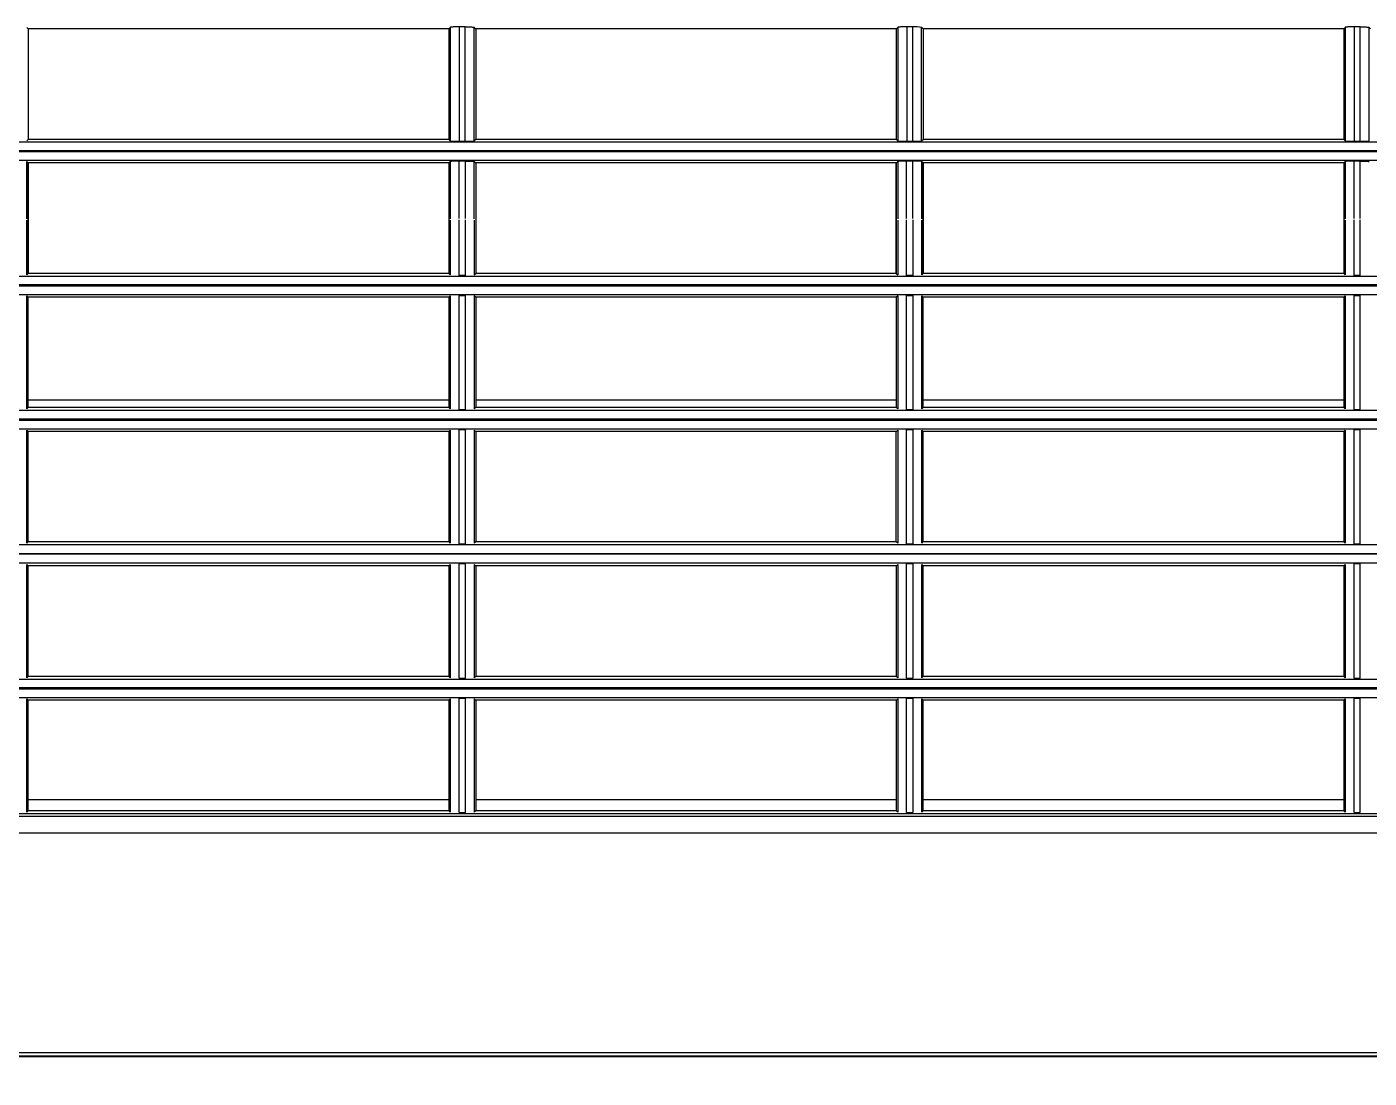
# Model space of a CAD drawing. Header units: centimetres. Extents: x 31 to 22766, y 238 to 3306.
# Drawn here: x 2604.11 to 2619.11, y 821.78 to 833.53 of the extents above; entities that cross this region are included whole.
import ezdxf
from ezdxf.xclip import XClip

# ---------------------------------------------------------------- set-up
doc = ezdxf.new("R2010")
doc.units = ezdxf.units.CM
doc.header["$XCLIPFRAME"] = 0
doc.layers.add('00_BORDA_DUVAR', color=8, linetype='Continuous', lineweight=40)
doc.layers.add('00_BORDA_SIVA', color=5, linetype='Continuous', lineweight=25)

# ---------------------------------------------------------------- blocks, each defined once
blk = doc.blocks.new('DUVAR PLANI')
at = {"layer": '00_BORDA_DUVAR', "lineweight": 40}
blk.add_lwpolyline([(36880.638, 5322.619), (36935.638, 5322.619), (36935.638, 5342.619), (36880.638, 5342.619)], close=True, dxfattribs=at)
at = {"layer": '00_BORDA_SIVA', "lineweight": 25}
blk.add_lwpolyline([(36938.138, 5320.119), (36878.138, 5320.119), (36878.138, 5345.119), (36938.138, 5345.119)], close=True, dxfattribs=at)
blk = doc.blocks.new('fxaq 7.1 kw iç ünite')
at = {"color": 7, "linetype": 'Continuous', "true_color": 0xffffff}
for p, q in [((12598.404, 4111.093), (12700.404, 4111.093)), ((12700.404, 4111.05), (12598.404, 4111.05)), ((12685.604, 4108.407), (12603.004, 4108.407)), ((12685.479, 4108.377), (12603.129, 4108.377)), ((12659.989, 4108.367), (12659.92, 4108.367)), ((12659.92, 4108.367), (12659.92, 4107.092)), ((12659.989, 4108.367), (12659.989, 4107.092)), ((12660.104, 4108.346), (12660.088, 4108.362)), ((12660.088, 4107.096), (12660.088, 4108.362)), ((12660.104, 4107.112), (12660.104, 4108.346)), ((12660.104, 4108.346), (12664.804, 4108.346)), ((12664.82, 4108.362), (12664.804, 4108.346)), ((12664.804, 4108.346), (12664.804, 4107.113)), ((12664.804, 4108.346), (12664.804, 4108.346)), ((12664.82, 4108.362), (12664.82, 4107.096)), ((12664.989, 4108.367), (12664.92, 4108.367)), ((12664.92, 4107.092), (12664.92, 4108.367)), ((12664.989, 4108.367), (12664.989, 4107.092)), ((12665.088, 4108.362), (12665.105, 4108.346)), ((12665.088, 4107.096), (12665.088, 4108.362)), ((12665.105, 4108.346), (12669.804, 4108.346)), ((12665.105, 4108.346), (12665.105, 4108.346)), ((12665.105, 4107.113), (12665.105, 4108.346)), ((12669.804, 4108.346), (12669.82, 4108.362)), ((12669.804, 4107.112), (12669.804, 4108.346)), ((12669.82, 4107.096), (12669.82, 4108.362)), ((12669.92, 4108.367), (12669.92, 4107.092)), ((12669.989, 4108.367), (12669.92, 4108.367)), ((12669.989, 4108.367), (12669.989, 4107.092)), ((12670.088, 4107.096), (12670.088, 4108.362)), ((12670.104, 4108.346), (12670.088, 4108.362)), ((12670.104, 4108.346), (12674.804, 4108.346)), ((12670.104, 4107.112), (12670.104, 4108.346)), ((12674.82, 4108.362), (12674.804, 4108.346)), ((12674.804, 4108.346), (12674.804, 4107.113)), ((12674.804, 4108.346), (12674.804, 4108.346)), ((12674.82, 4108.362), (12674.82, 4107.096)), ((12664.804, 4108.22), (12660.104, 4108.22)), ((12669.804, 4108.22), (12665.105, 4108.22)), ((12674.804, 4108.22), (12670.104, 4108.22)), ((12648.472, 4107.084), (12681.087, 4107.084)), ((12659.92, 4107.092), (12659.989, 4107.092)), ((12660.088, 4107.096), (12660.104, 4107.112)), ((12660.104, 4107.112), (12664.804, 4107.112)), ((12664.804, 4107.112), (12664.804, 4107.113)), ((12664.804, 4107.113), (12664.82, 4107.096)), ((12664.92, 4107.092), (12664.989, 4107.092)), ((12665.105, 4107.113), (12665.088, 4107.096)), ((12665.105, 4107.112), (12665.105, 4107.113)), ((12665.105, 4107.112), (12669.804, 4107.112)), ((12669.82, 4107.096), (12669.804, 4107.112)), ((12669.92, 4107.092), (12669.989, 4107.092)), ((12670.088, 4107.096), (12670.104, 4107.112)), ((12670.104, 4107.112), (12674.804, 4107.112)), ((12674.804, 4107.113), (12674.82, 4107.096)), ((12674.804, 4107.112), (12674.804, 4107.113)), ((12648.471, 4106.974), (12681.088, 4106.974)), ((12681.088, 4106.874), (12648.471, 4106.874)), ((12681.087, 4106.984), (12648.472, 4106.984)), ((12659.92, 4106.866), (12659.92, 4105.587)), ((12659.989, 4106.866), (12659.92, 4106.866)), ((12659.989, 4106.866), (12659.989, 4105.587)), ((12660.088, 4105.592), (12660.088, 4106.861)), ((12660.104, 4106.845), (12660.088, 4106.861)), ((12660.104, 4105.608), (12660.104, 4106.845)), ((12660.104, 4106.845), (12664.804, 4106.845)), ((12664.82, 4106.861), (12664.804, 4106.845)), ((12664.804, 4106.845), (12664.804, 4106.845)), ((12664.804, 4106.845), (12664.804, 4105.608)), ((12664.82, 4106.861), (12664.82, 4105.592)), ((12664.92, 4105.587), (12664.92, 4106.866)), ((12664.989, 4106.866), (12664.92, 4106.866)), ((12664.989, 4106.866), (12664.989, 4105.587)), ((12665.088, 4105.592), (12665.088, 4106.861)), ((12665.088, 4106.861), (12665.105, 4106.845)), ((12665.105, 4106.845), (12665.105, 4106.845)), ((12665.105, 4106.845), (12669.804, 4106.845)), ((12665.105, 4105.608), (12665.105, 4106.845)), ((12669.804, 4106.845), (12669.82, 4106.861)), ((12669.804, 4105.608), (12669.804, 4106.845)), ((12669.82, 4105.592), (12669.82, 4106.861)), ((12669.92, 4106.866), (12669.92, 4105.587)), ((12669.989, 4106.866), (12669.92, 4106.866)), ((12669.989, 4106.866), (12669.989, 4105.587)), ((12670.104, 4106.845), (12670.088, 4106.861)), ((12670.088, 4105.592), (12670.088, 4106.861)), ((12670.104, 4106.845), (12674.804, 4106.845)), ((12670.104, 4105.608), (12670.104, 4106.845)), ((12674.82, 4106.861), (12674.804, 4106.845)), ((12674.804, 4106.845), (12674.804, 4105.608)), ((12674.804, 4106.845), (12674.804, 4106.845)), ((12674.82, 4106.861), (12674.82, 4105.592)), ((12603.129, 4105.579), (12685.479, 4105.579)), ((12659.92, 4105.587), (12659.989, 4105.587)), ((12660.088, 4105.592), (12660.104, 4105.608)), ((12660.104, 4105.608), (12664.804, 4105.608)), ((12664.804, 4105.608), (12664.82, 4105.592)), ((12664.804, 4105.608), (12664.804, 4105.608)), ((12664.92, 4105.587), (12664.989, 4105.587)), ((12665.105, 4105.608), (12665.088, 4105.592)), ((12665.105, 4105.608), (12665.105, 4105.608)), ((12665.105, 4105.608), (12669.804, 4105.608)), ((12669.82, 4105.592), (12669.804, 4105.608)), ((12669.92, 4105.587), (12669.989, 4105.587)), ((12670.088, 4105.592), (12670.104, 4105.608)), ((12670.104, 4105.608), (12674.804, 4105.608)), ((12674.804, 4105.608), (12674.804, 4105.608)), ((12674.804, 4105.608), (12674.82, 4105.592)), ((12603.004, 4105.479), (12685.604, 4105.479)), ((12685.604, 4105.469), (12603.004, 4105.469)), ((12685.479, 4105.369), (12603.129, 4105.369)), ((12659.92, 4105.361), (12659.92, 4104.087)), ((12659.989, 4105.361), (12659.92, 4105.361)), ((12659.989, 4105.361), (12659.989, 4104.087)), ((12660.088, 4104.092), (12660.088, 4105.356)), ((12660.104, 4105.34), (12660.088, 4105.356)), ((12664.82, 4105.356), (12664.804, 4105.339)), ((12664.82, 4105.356), (12664.82, 4104.092)), ((12664.92, 4104.087), (12664.92, 4105.361)), ((12664.989, 4105.361), (12664.92, 4105.361)), ((12664.989, 4105.361), (12664.989, 4104.087)), ((12665.088, 4105.356), (12665.105, 4105.339)), ((12665.088, 4104.092), (12665.088, 4105.356)), ((12669.804, 4105.34), (12669.82, 4105.356)), ((12669.82, 4104.092), (12669.82, 4105.356)), ((12669.92, 4105.361), (12669.92, 4104.087)), ((12669.989, 4105.361), (12669.92, 4105.361)), ((12669.989, 4105.361), (12669.989, 4104.087)), ((12670.088, 4104.092), (12670.088, 4105.356)), ((12670.104, 4105.34), (12670.088, 4105.356)), ((12674.82, 4105.356), (12674.804, 4105.339)), ((12674.82, 4105.356), (12674.82, 4104.092)), ((12660.104, 4104.108), (12660.104, 4105.34)), ((12660.104, 4105.34), (12664.804, 4105.34)), ((12664.804, 4105.34), (12664.804, 4105.339)), ((12664.804, 4105.339), (12664.804, 4104.108)), ((12665.105, 4105.34), (12665.105, 4105.339)), ((12665.105, 4105.34), (12669.804, 4105.34)), ((12665.105, 4105.339), (12665.105, 4104.108)), ((12669.804, 4104.108), (12669.804, 4105.34)), ((12670.104, 4104.108), (12670.104, 4105.34)), ((12670.104, 4105.34), (12674.804, 4105.34)), ((12674.804, 4105.34), (12674.804, 4105.339)), ((12674.804, 4105.339), (12674.804, 4104.108)), ((12603.129, 4104.079), (12685.479, 4104.079)), ((12659.92, 4104.087), (12659.989, 4104.087)), ((12660.088, 4104.092), (12660.104, 4104.108)), ((12660.104, 4104.108), (12664.804, 4104.108)), ((12664.804, 4104.108), (12664.804, 4104.108)), ((12664.804, 4104.108), (12664.82, 4104.092)), ((12664.92, 4104.087), (12664.989, 4104.087)), ((12665.105, 4104.108), (12665.088, 4104.092)), ((12665.105, 4104.108), (12669.804, 4104.108)), ((12665.105, 4104.108), (12665.105, 4104.108)), ((12669.82, 4104.092), (12669.804, 4104.108)), ((12669.92, 4104.087), (12669.989, 4104.087)), ((12670.088, 4104.092), (12670.104, 4104.108)), ((12670.104, 4104.108), (12674.804, 4104.108)), ((12674.804, 4104.108), (12674.804, 4104.108)), ((12674.804, 4104.108), (12674.82, 4104.092)), ((12685.604, 4103.979), (12603.004, 4103.979)), ((12603.004, 4103.969), (12685.604, 4103.969)), ((12685.479, 4103.869), (12603.129, 4103.869)), ((12659.989, 4103.86), (12659.92, 4103.86)), ((12659.92, 4103.86), (12659.92, 4102.586)), ((12659.989, 4103.86), (12659.989, 4102.586)), ((12660.104, 4103.839), (12660.088, 4103.855)), ((12660.088, 4102.591), (12660.088, 4103.855)), ((12664.82, 4103.855), (12664.804, 4103.839)), ((12664.82, 4103.855), (12664.82, 4102.591)), ((12664.92, 4102.586), (12664.92, 4103.86)), ((12664.989, 4103.86), (12664.92, 4103.86)), ((12664.989, 4103.86), (12664.989, 4102.586)), ((12665.088, 4102.591), (12665.088, 4103.855)), ((12665.088, 4103.855), (12665.105, 4103.839)), ((12669.804, 4103.839), (12669.82, 4103.855)), ((12669.82, 4102.591), (12669.82, 4103.855)), ((12669.92, 4103.86), (12669.92, 4102.586)), ((12669.989, 4103.86), (12669.92, 4103.86)), ((12669.989, 4103.86), (12669.989, 4102.586)), ((12670.088, 4102.591), (12670.088, 4103.855)), ((12670.104, 4103.839), (12670.088, 4103.855)), ((12674.82, 4103.855), (12674.804, 4103.839)), ((12674.82, 4103.855), (12674.82, 4102.591)), ((12660.104, 4102.607), (12660.104, 4103.839)), ((12660.104, 4103.839), (12664.804, 4103.839)), ((12664.804, 4103.753), (12660.104, 4103.753)), ((12664.804, 4103.839), (12664.804, 4103.839)), ((12664.804, 4103.839), (12664.804, 4102.607)), ((12665.105, 4102.607), (12665.105, 4103.839)), ((12665.105, 4103.839), (12669.804, 4103.839)), ((12665.105, 4103.839), (12665.105, 4103.839)), ((12669.804, 4103.753), (12665.105, 4103.753)), ((12669.804, 4102.607), (12669.804, 4103.839)), ((12670.104, 4102.607), (12670.104, 4103.839)), ((12670.104, 4103.839), (12674.804, 4103.839)), ((12674.804, 4103.753), (12670.104, 4103.753)), ((12674.804, 4103.839), (12674.804, 4103.839)), ((12674.804, 4103.839), (12674.804, 4102.607)), ((12603.129, 4102.579), (12685.479, 4102.579)), ((12659.989, 4102.586), (12659.92, 4102.586)), ((12660.104, 4102.607), (12660.088, 4102.591)), ((12660.104, 4102.607), (12664.804, 4102.607)), ((12664.82, 4102.591), (12664.804, 4102.607)), ((12664.804, 4102.607), (12664.804, 4102.607)), ((12664.989, 4102.586), (12664.92, 4102.586)), ((12665.088, 4102.591), (12665.105, 4102.607)), ((12665.105, 4102.607), (12669.804, 4102.607)), ((12665.105, 4102.607), (12665.105, 4102.607)), ((12669.804, 4102.607), (12669.82, 4102.591)), ((12669.989, 4102.586), (12669.92, 4102.586)), ((12670.104, 4102.607), (12670.088, 4102.591)), ((12670.104, 4102.607), (12674.804, 4102.607)), ((12674.804, 4102.607), (12674.804, 4102.607)), ((12674.82, 4102.591), (12674.804, 4102.607)), ((12603.004, 4102.469), (12685.604, 4102.469)), ((12685.504, 4102.479), (12603.104, 4102.479)), ((12685.479, 4102.369), (12603.129, 4102.369)), ((12659.92, 4102.362), (12659.989, 4102.362)), ((12659.92, 4102.362), (12659.92, 4101.742)), ((12659.989, 4102.362), (12659.989, 4101.742)), ((12660.088, 4101.743), (12660.088, 4102.357)), ((12660.088, 4102.357), (12660.104, 4102.341)), ((12664.804, 4102.341), (12664.82, 4102.357)), ((12664.82, 4102.357), (12664.82, 4101.743)), ((12664.92, 4101.742), (12664.92, 4102.362)), ((12664.92, 4102.362), (12664.989, 4102.362)), ((12664.989, 4102.362), (12664.989, 4101.742)), ((12665.104, 4102.341), (12665.088, 4102.357)), ((12665.088, 4101.743), (12665.088, 4102.357)), ((12669.82, 4102.357), (12669.804, 4102.341)), ((12669.82, 4101.743), (12669.82, 4102.357)), ((12669.92, 4102.362), (12669.92, 4101.742)), ((12669.92, 4102.362), (12669.989, 4102.362)), ((12669.989, 4102.362), (12669.989, 4101.742)), ((12670.088, 4102.357), (12670.104, 4102.341)), ((12670.088, 4101.743), (12670.088, 4102.357)), ((12674.804, 4102.341), (12674.82, 4102.357)), ((12674.82, 4102.357), (12674.82, 4101.743)), ((12660.104, 4101.105), (12660.104, 4102.341)), ((12660.104, 4102.341), (12664.804, 4102.341)), ((12664.804, 4101.105), (12664.804, 4102.341)), ((12664.804, 4102.341), (12664.804, 4101.747)), ((12665.104, 4101.105), (12665.104, 4102.341)), ((12665.104, 4102.341), (12669.804, 4102.341)), ((12665.105, 4102.341), (12665.105, 4101.747)), ((12669.804, 4101.105), (12669.804, 4102.341)), ((12670.104, 4102.341), (12674.804, 4102.341)), ((12670.104, 4101.105), (12670.104, 4102.341)), ((12674.804, 4101.105), (12674.804, 4102.341)), ((12674.804, 4102.341), (12674.804, 4101.747)), ((12659.92, 4101.724), (12659.92, 4101.084)), ((12659.989, 4101.724), (12659.989, 4101.084)), ((12660.088, 4101.089), (12660.088, 4101.728)), ((12664.804, 4101.743), (12664.804, 4101.105)), ((12664.989, 4101.724), (12664.989, 4101.084)), ((12665.105, 4101.743), (12665.105, 4101.105)), ((12669.92, 4101.724), (12669.92, 4101.084)), ((12669.989, 4101.724), (12669.989, 4101.084)), ((12670.088, 4101.089), (12670.088, 4101.728)), ((12674.804, 4101.743), (12674.804, 4101.105)), ((12603.129, 4101.079), (12685.479, 4101.079)), ((12659.822, 4101.088), (12659.821, 4101.089)), ((12659.824, 4101.088), (12659.822, 4101.088)), ((12659.826, 4101.087), (12659.824, 4101.088)), ((12659.83, 4101.087), (12659.826, 4101.087)), ((12659.834, 4101.086), (12659.83, 4101.087)), ((12659.839, 4101.086), (12659.834, 4101.086)), ((12659.845, 4101.086), (12659.839, 4101.086)), ((12659.852, 4101.085), (12659.845, 4101.086)), ((12659.859, 4101.085), (12659.852, 4101.085)), ((12659.867, 4101.085), (12659.859, 4101.085)), ((12659.875, 4101.084), (12659.867, 4101.085)), ((12659.883, 4101.084), (12659.875, 4101.084)), ((12659.892, 4101.084), (12659.883, 4101.084)), ((12659.901, 4101.084), (12659.892, 4101.084)), ((12659.91, 4101.084), (12659.901, 4101.084)), ((12659.92, 4101.084), (12659.91, 4101.084)), ((12659.92, 4101.084), (12659.989, 4101.084)), ((12659.989, 4101.084), (12659.999, 4101.084)), ((12659.999, 4101.084), (12660.008, 4101.084)), ((12660.008, 4101.084), (12660.017, 4101.084)), ((12660.017, 4101.084), (12660.026, 4101.084)), ((12660.026, 4101.084), (12660.034, 4101.084)), ((12660.034, 4101.084), (12660.042, 4101.085)), ((12660.042, 4101.085), (12660.05, 4101.085)), ((12660.05, 4101.085), (12660.057, 4101.085)), ((12660.057, 4101.085), (12660.064, 4101.086)), ((12660.064, 4101.086), (12660.07, 4101.086)), ((12660.07, 4101.086), (12660.075, 4101.086)), ((12660.075, 4101.086), (12660.079, 4101.087)), ((12660.079, 4101.087), (12660.083, 4101.087)), ((12660.083, 4101.087), (12660.085, 4101.088)), ((12660.085, 4101.088), (12660.087, 4101.088)), ((12660.087, 4101.088), (12660.088, 4101.089)), ((12660.088, 4101.089), (12660.104, 4101.105)), ((12660.104, 4101.105), (12664.804, 4101.105)), ((12664.804, 4101.105), (12664.821, 4101.089)), ((12664.92, 4101.084), (12664.989, 4101.084)), ((12664.989, 4101.084), (12664.999, 4101.084)), ((12664.999, 4101.084), (12665.008, 4101.084)), ((12665.008, 4101.084), (12665.017, 4101.084)), ((12665.017, 4101.084), (12665.026, 4101.084)), ((12665.026, 4101.084), (12665.034, 4101.084)), ((12665.034, 4101.084), (12665.042, 4101.085)), ((12665.042, 4101.085), (12665.05, 4101.085)), ((12665.05, 4101.085), (12665.057, 4101.085)), ((12665.057, 4101.085), (12665.064, 4101.086)), ((12665.064, 4101.086), (12665.07, 4101.086)), ((12665.07, 4101.086), (12665.075, 4101.086)), ((12665.075, 4101.086), (12665.079, 4101.087)), ((12665.079, 4101.087), (12665.083, 4101.087)), ((12665.083, 4101.087), (12665.085, 4101.088)), ((12665.085, 4101.088), (12665.087, 4101.088)), ((12665.087, 4101.088), (12665.088, 4101.089)), ((12665.104, 4101.105), (12665.088, 4101.089)), ((12665.104, 4101.105), (12669.804, 4101.105)), ((12669.821, 4101.089), (12669.804, 4101.105)), ((12669.822, 4101.088), (12669.821, 4101.089)), ((12669.824, 4101.088), (12669.822, 4101.088)), ((12669.826, 4101.087), (12669.824, 4101.088)), ((12669.83, 4101.087), (12669.826, 4101.087)), ((12669.834, 4101.086), (12669.83, 4101.087)), ((12669.839, 4101.086), (12669.834, 4101.086)), ((12669.845, 4101.086), (12669.839, 4101.086)), ((12669.852, 4101.085), (12669.845, 4101.086)), ((12669.859, 4101.085), (12669.852, 4101.085)), ((12669.867, 4101.085), (12669.859, 4101.085)), ((12669.875, 4101.084), (12669.867, 4101.085)), ((12669.883, 4101.084), (12669.875, 4101.084)), ((12669.892, 4101.084), (12669.883, 4101.084)), ((12669.901, 4101.084), (12669.892, 4101.084)), ((12669.91, 4101.084), (12669.901, 4101.084)), ((12669.92, 4101.084), (12669.91, 4101.084)), ((12669.92, 4101.084), (12669.989, 4101.084)), ((12669.989, 4101.084), (12669.999, 4101.084)), ((12669.999, 4101.084), (12670.008, 4101.084)), ((12670.008, 4101.084), (12670.017, 4101.084)), ((12670.017, 4101.084), (12670.026, 4101.084)), ((12670.026, 4101.084), (12670.034, 4101.084)), ((12670.034, 4101.084), (12670.042, 4101.085)), ((12670.042, 4101.085), (12670.05, 4101.085)), ((12670.05, 4101.085), (12670.057, 4101.085)), ((12670.057, 4101.085), (12670.064, 4101.086)), ((12670.064, 4101.086), (12670.07, 4101.086)), ((12670.07, 4101.086), (12670.075, 4101.086)), ((12670.075, 4101.086), (12670.079, 4101.087)), ((12670.079, 4101.087), (12670.083, 4101.087)), ((12670.083, 4101.087), (12670.085, 4101.088)), ((12670.085, 4101.088), (12670.087, 4101.088)), ((12670.087, 4101.088), (12670.088, 4101.089)), ((12670.088, 4101.089), (12670.104, 4101.105)), ((12670.104, 4101.105), (12674.804, 4101.105)), ((12674.804, 4101.105), (12674.821, 4101.089)), ((12603.004, 4100.979), (12685.604, 4100.979)), ((12603.004, 4100.969), (12685.604, 4100.969)), ((12685.479, 4100.869), (12603.129, 4100.869)), ((12659.989, 4100.863), (12659.92, 4100.863)), ((12660.104, 4100.841), (12660.088, 4100.858)), ((12664.821, 4100.858), (12664.804, 4100.841)), ((12664.822, 4100.858), (12664.821, 4100.858)), ((12664.821, 4100.858), (12664.821, 4100.721)), ((12664.824, 4100.859), (12664.822, 4100.858)), ((12664.826, 4100.859), (12664.824, 4100.859)), ((12664.83, 4100.86), (12664.826, 4100.859)), ((12664.834, 4100.86), (12664.83, 4100.86)), ((12664.839, 4100.86), (12664.834, 4100.86)), ((12664.845, 4100.861), (12664.839, 4100.86)), ((12664.851, 4100.861), (12664.845, 4100.861)), ((12664.859, 4100.862), (12664.851, 4100.861)), ((12664.866, 4100.862), (12664.859, 4100.862)), ((12664.875, 4100.862), (12664.866, 4100.862)), ((12664.883, 4100.862), (12664.875, 4100.862)), ((12664.892, 4100.862), (12664.883, 4100.862)), ((12664.901, 4100.863), (12664.892, 4100.862)), ((12664.91, 4100.863), (12664.901, 4100.863)), ((12664.92, 4100.863), (12664.91, 4100.863)), ((12664.989, 4100.863), (12664.92, 4100.863)), ((12665.088, 4100.858), (12665.105, 4100.841)), ((12665.088, 4100.721), (12665.088, 4100.858)), ((12669.804, 4100.841), (12669.821, 4100.858)), ((12669.989, 4100.863), (12669.92, 4100.863)), ((12670.104, 4100.841), (12670.088, 4100.858)), ((12674.821, 4100.858), (12674.804, 4100.841)), ((12660.104, 4099.605), (12660.104, 4100.841)), ((12660.104, 4100.841), (12664.804, 4100.841)), ((12664.804, 4099.605), (12664.804, 4100.841)), ((12664.804, 4100.841), (12664.804, 4100.841)), ((12664.821, 4100.721), (12664.821, 4100.591)), ((12665.088, 4100.591), (12665.088, 4100.721)), ((12665.105, 4099.605), (12665.105, 4100.841)), ((12665.105, 4100.841), (12665.105, 4100.841)), ((12665.105, 4100.841), (12669.804, 4100.841)), ((12669.804, 4099.605), (12669.804, 4100.841)), ((12670.104, 4099.605), (12670.104, 4100.841)), ((12670.104, 4100.841), (12674.804, 4100.841)), ((12674.804, 4099.605), (12674.804, 4100.841)), ((12674.804, 4100.841), (12674.804, 4100.841)), ((12664.821, 4100.591), (12664.821, 4100.465)), ((12665.088, 4100.465), (12665.088, 4100.591)), ((12664.821, 4100.465), (12664.821, 4100.343)), ((12665.088, 4100.343), (12665.088, 4100.465)), ((12664.821, 4100.343), (12664.821, 4100.222)), ((12665.088, 4100.222), (12665.088, 4100.343)), ((12664.821, 4100.222), (12664.821, 4100.101)), ((12664.821, 4100.101), (12664.821, 4099.979)), ((12665.088, 4100.101), (12665.088, 4100.222)), ((12665.088, 4099.979), (12665.088, 4100.101)), ((12664.821, 4099.979), (12664.821, 4099.854)), ((12665.088, 4099.854), (12665.088, 4099.979)), ((12664.821, 4099.854), (12664.821, 4099.725)), ((12665.088, 4099.725), (12665.088, 4099.854)), ((12664.821, 4099.725), (12664.821, 4099.589)), ((12665.088, 4099.589), (12665.088, 4099.725)), ((12659.821, 4099.589), (12659.804, 4099.605)), ((12659.822, 4099.588), (12659.821, 4099.589)), ((12659.824, 4099.588), (12659.822, 4099.588)), ((12659.826, 4099.588), (12659.824, 4099.588)), ((12659.83, 4099.587), (12659.826, 4099.588)), ((12659.834, 4099.587), (12659.83, 4099.587)), ((12659.839, 4099.586), (12659.834, 4099.587)), ((12659.845, 4099.586), (12659.839, 4099.586)), ((12659.852, 4099.585), (12659.845, 4099.586)), ((12659.859, 4099.585), (12659.852, 4099.585)), ((12659.867, 4099.585), (12659.859, 4099.585)), ((12659.875, 4099.585), (12659.867, 4099.585)), ((12659.884, 4099.584), (12659.875, 4099.585)), ((12659.892, 4099.584), (12659.884, 4099.584)), ((12659.901, 4099.584), (12659.892, 4099.584)), ((12659.911, 4099.584), (12659.901, 4099.584)), ((12659.921, 4099.584), (12659.911, 4099.584)), ((12659.921, 4099.584), (12659.988, 4099.584)), ((12659.988, 4099.584), (12659.998, 4099.584)), ((12659.998, 4099.584), (12660.008, 4099.584)), ((12660.008, 4099.584), (12660.017, 4099.584)), ((12660.017, 4099.584), (12660.025, 4099.584)), ((12660.025, 4099.584), (12660.034, 4099.585)), ((12660.034, 4099.585), (12660.042, 4099.585)), ((12660.042, 4099.585), (12660.05, 4099.585)), ((12660.05, 4099.585), (12660.057, 4099.585)), ((12660.057, 4099.585), (12660.064, 4099.586)), ((12660.064, 4099.586), (12660.07, 4099.586)), ((12660.07, 4099.586), (12660.075, 4099.587)), ((12660.075, 4099.587), (12660.079, 4099.587)), ((12660.079, 4099.587), (12660.083, 4099.588)), ((12660.083, 4099.588), (12660.085, 4099.588)), ((12660.085, 4099.588), (12660.087, 4099.588)), ((12660.087, 4099.588), (12660.088, 4099.589)), ((12660.088, 4099.589), (12660.104, 4099.605)), ((12660.104, 4099.605), (12664.804, 4099.605)), ((12664.804, 4099.605), (12664.821, 4099.589)), ((12664.804, 4099.605), (12664.804, 4099.605)), ((12664.921, 4099.584), (12664.988, 4099.584)), ((12664.988, 4099.584), (12664.998, 4099.584)), ((12664.998, 4099.584), (12665.008, 4099.584)), ((12665.008, 4099.584), (12665.017, 4099.584)), ((12665.017, 4099.584), (12665.025, 4099.584)), ((12665.025, 4099.584), (12665.034, 4099.585)), ((12665.034, 4099.585), (12665.042, 4099.585)), ((12665.042, 4099.585), (12665.05, 4099.585)), ((12665.05, 4099.585), (12665.057, 4099.585)), ((12665.057, 4099.585), (12665.064, 4099.586)), ((12665.064, 4099.586), (12665.07, 4099.586)), ((12665.07, 4099.586), (12665.075, 4099.587)), ((12665.075, 4099.587), (12665.079, 4099.587)), ((12665.079, 4099.587), (12665.083, 4099.588)), ((12665.083, 4099.588), (12665.085, 4099.588)), ((12665.085, 4099.588), (12665.087, 4099.588)), ((12665.087, 4099.588), (12665.088, 4099.589)), ((12665.105, 4099.605), (12665.088, 4099.589)), ((12665.105, 4099.605), (12669.804, 4099.605)), ((12665.105, 4099.605), (12665.105, 4099.605)), ((12669.821, 4099.589), (12669.804, 4099.605)), ((12669.822, 4099.588), (12669.821, 4099.589)), ((12669.824, 4099.588), (12669.822, 4099.588)), ((12669.826, 4099.588), (12669.824, 4099.588)), ((12669.83, 4099.587), (12669.826, 4099.588)), ((12669.834, 4099.587), (12669.83, 4099.587)), ((12669.839, 4099.586), (12669.834, 4099.587)), ((12669.845, 4099.586), (12669.839, 4099.586)), ((12669.852, 4099.585), (12669.845, 4099.586)), ((12669.859, 4099.585), (12669.852, 4099.585)), ((12669.867, 4099.585), (12669.859, 4099.585)), ((12669.875, 4099.585), (12669.867, 4099.585)), ((12669.884, 4099.584), (12669.875, 4099.585)), ((12669.892, 4099.584), (12669.884, 4099.584)), ((12669.901, 4099.584), (12669.892, 4099.584)), ((12669.911, 4099.584), (12669.901, 4099.584)), ((12669.921, 4099.584), (12669.911, 4099.584)), ((12669.921, 4099.584), (12669.988, 4099.584)), ((12669.988, 4099.584), (12669.998, 4099.584)), ((12669.998, 4099.584), (12670.008, 4099.584)), ((12670.008, 4099.584), (12670.017, 4099.584)), ((12670.017, 4099.584), (12670.025, 4099.584)), ((12670.025, 4099.584), (12670.034, 4099.585)), ((12670.034, 4099.585), (12670.042, 4099.585)), ((12670.042, 4099.585), (12670.05, 4099.585)), ((12670.05, 4099.585), (12670.057, 4099.585)), ((12670.057, 4099.585), (12670.064, 4099.586)), ((12670.064, 4099.586), (12670.07, 4099.586)), ((12670.07, 4099.586), (12670.075, 4099.587)), ((12670.075, 4099.587), (12670.079, 4099.587)), ((12670.079, 4099.587), (12670.083, 4099.588)), ((12670.083, 4099.588), (12670.085, 4099.588)), ((12670.085, 4099.588), (12670.087, 4099.588)), ((12670.087, 4099.588), (12670.088, 4099.589)), ((12670.088, 4099.589), (12670.104, 4099.605)), ((12670.104, 4099.605), (12674.804, 4099.605)), ((12674.804, 4099.605), (12674.804, 4099.605)), ((12674.804, 4099.605), (12674.821, 4099.589))]:
    blk.add_line(p, q, dxfattribs=at)
for centre, radius, start, end in [((52254.437, 4103.977), 39589.617, 180.003254, 180.00418), ((51742.39, 4103.892), 39077.47, 180.003178, 180.004118), ((-26925.273, 4103.977), 39590.361, 359.99582, 359.996746), ((52260.268, 4103.977), 39590.448, 180.003254, 180.00418), ((52264.437, 4103.977), 39589.617, 180.003254, 180.00418), ((12664.906, 4101.798), 0.715, 263.1416, 271.1645), ((12659.906, 4100.15), 0.713, 88.8617, 96.9066), ((48407.911, 4103.788), 35748.091, 180.004697, 180.006731), ((49455.313, 4103.835), 36795.393, 180.004629, 180.00662), ((-24135.396, 4103.835), 36795.385, 359.99338, 359.995371), ((12660.003, 4100.15), 0.713, 83.0934, 91.1383), ((-23087.995, 4103.788), 35748.084, 359.993269, 359.995303), ((56964.365, 4104.572), 44299.445, 180.004797, 180.006451), ((-24130.384, 4103.835), 36795.372, 359.99338, 359.995371), ((12665.003, 4100.15), 0.713, 83.0934, 91.1383), ((12669.906, 4100.15), 0.713, 88.8617, 96.9066), ((48417.911, 4103.788), 35748.091, 180.004697, 180.006731), ((49465.313, 4103.835), 36795.393, 180.004629, 180.00662), ((-24125.396, 4103.835), 36795.385, 359.99338, 359.995371), ((12670.003, 4100.15), 0.713, 83.0934, 91.1383), ((-23077.995, 4103.788), 35748.084, 359.993269, 359.995303), ((12664.906, 4100.298), 0.714, 263.1269, 271.1512)]:
    blk.add_arc(centre, radius, start, end, dxfattribs=at)
blk = doc.blocks.new('G$CCD2FF134')
at = {"rotation": 180}
blk.add_blockref('fxaq 7.1 kw iç ünite', (11571.904, 2661.093), dxfattribs=at)

msp = doc.modelspace()

# ---------------------------------------------------------------- block references
ref = msp.add_blockref('G$CCD2FF134', (3707.025, 2272.025))
XClip(ref).set_block_clipping_path([(-3470.0000000001, -1889.9999999982), (349.9999999999, 300.0000000019)])
msp.add_blockref('DUVAR PLANI', (-34278.613, -4520.594))

doc.saveas('drawing.dxf')
